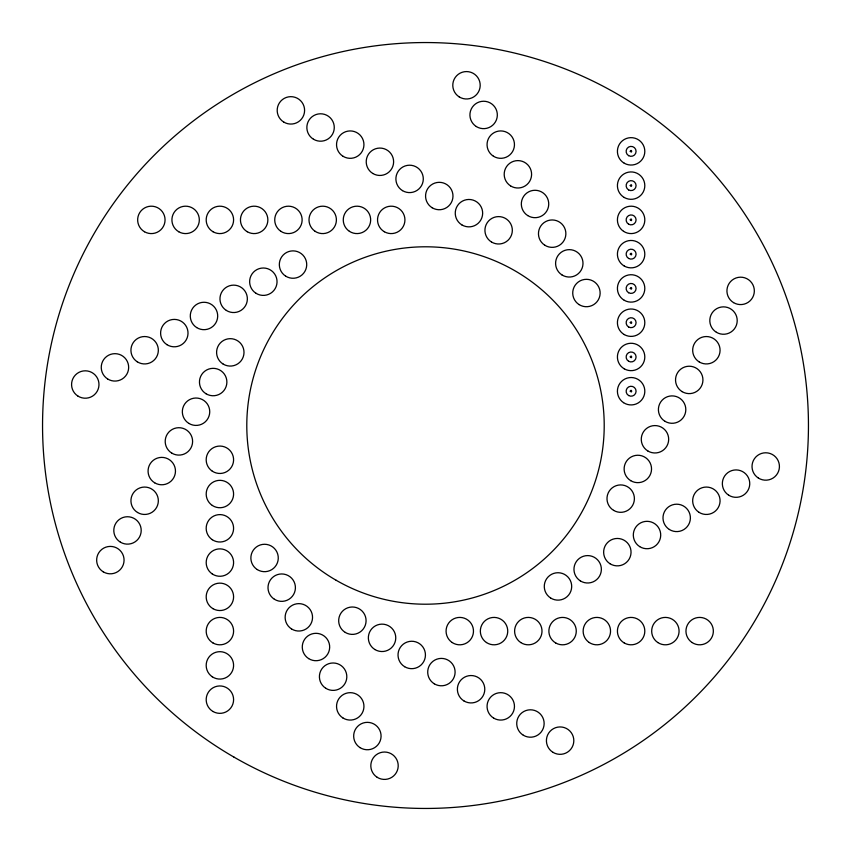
<?xml version="1.0" encoding="UTF-8"?>
<svg xmlns="http://www.w3.org/2000/svg" width="851" height="851" viewBox="0 0 851 851"><rect width="100%" height="100%" fill="white"/><g stroke="black" fill="none" stroke-linecap="round" stroke-linejoin="round"><path stroke-width="1.28" d="M630.251 151.297C632.474 154.063 631.772 148.287 630.251 151.297M630.251 185.571C632.261 188.443 632.016 182.529 630.251 185.571M630.251 219.835C632.431 222.643 631.708 216.877 630.261 219.781M630.251 254.109C632.399 256.864 631.942 251.194 630.261 254.055M630.251 288.372C632.293 291.223 632.027 285.351 630.251 288.372M630.251 322.646C632.367 325.422 631.889 319.742 630.272 322.529M630.251 356.909C632.431 359.686 631.761 353.942 630.261 356.856M630.251 391.173C632.474 393.949 631.772 388.162 630.251 391.173M628.623 155.659A4.968 4.968 0 0 0 636.08 151.35A4.968 4.968 0 0 0 628.623 147.053A4.968 4.968 0 0 0 628.623 155.659M628.623 189.922A4.968 4.968 0 0 0 636.08 185.624A4.968 4.968 0 0 0 628.623 181.316A4.968 4.968 0 0 0 628.623 189.922M628.623 395.534A4.968 4.968 0 0 0 636.08 391.237A4.968 4.968 0 0 0 628.623 386.928A4.968 4.968 0 0 0 628.623 395.534M628.623 361.271A4.968 4.968 0 0 0 636.08 356.963A4.968 4.968 0 0 0 628.623 352.665A4.968 4.968 0 0 0 628.623 361.271M628.623 326.997A4.968 4.968 0 0 0 636.08 322.699A4.968 4.968 0 0 0 628.623 318.391A4.968 4.968 0 0 0 628.623 326.997M628.623 292.733A4.968 4.968 0 0 0 636.08 288.425A4.968 4.968 0 0 0 628.623 284.128A4.968 4.968 0 0 0 628.623 292.733M628.623 258.459A4.968 4.968 0 0 0 636.08 254.162A4.968 4.968 0 0 0 628.623 249.854A4.968 4.968 0 0 0 628.623 258.459M628.623 224.196A4.968 4.968 0 0 0 636.08 219.888A4.968 4.968 0 0 0 628.623 215.59A4.968 4.968 0 0 0 628.623 224.196M315.104 231.302A13.712 13.712 0 0 0 336.379 220.749A13.712 13.712 0 0 0 316.604 207.612A13.712 13.712 0 0 0 315.104 231.302M178.763 231.759A13.712 13.712 0 0 0 199.325 219.888A13.712 13.712 0 0 0 178.763 208.016A13.712 13.712 0 0 0 178.763 231.759M144.5 231.759A13.712 13.712 0 0 0 165.062 219.888A13.712 13.712 0 0 0 144.5 208.016A13.712 13.712 0 0 0 144.5 231.759M349.378 231.302A13.712 13.712 0 0 0 370.642 220.749A13.712 13.712 0 0 0 350.867 207.612A13.712 13.712 0 0 0 349.378 231.302M657.791 642.526A13.712 13.712 0 0 0 679.055 631.974A13.712 13.712 0 0 0 659.28 618.837A13.712 13.712 0 0 0 657.791 642.526M486.453 642.526A13.712 13.712 0 0 0 507.717 631.974A13.712 13.712 0 0 0 487.942 618.837A13.712 13.712 0 0 0 486.453 642.526M166.966 344.676A13.712 13.712 0 0 0 188.007 333.677A13.712 13.712 0 0 0 167.955 320.955A13.712 13.712 0 0 0 166.966 344.676M77.93 396.087A13.712 13.712 0 0 0 98.971 385.088A13.712 13.712 0 0 0 78.93 372.366A13.712 13.712 0 0 0 77.93 396.087M669.343 529.471A13.712 13.712 0 0 0 690.384 518.472A13.712 13.712 0 0 0 670.343 505.749A13.712 13.712 0 0 0 669.343 529.471M255.991 293.276A13.712 13.712 0 0 0 277.032 282.277A13.712 13.712 0 0 0 256.991 269.554A13.712 13.712 0 0 0 255.991 293.276M280.841 231.302A13.712 13.712 0 0 0 302.105 220.749A13.712 13.712 0 0 0 282.33 207.612A13.712 13.712 0 0 0 280.841 231.302M589.254 642.526A13.712 13.712 0 0 0 610.518 631.974A13.712 13.712 0 0 0 590.743 618.837A13.712 13.712 0 0 0 589.254 642.526M247.301 231.759A13.712 13.712 0 0 0 267.863 219.888A13.712 13.712 0 0 0 247.301 208.016A13.712 13.712 0 0 0 247.301 231.759M213.037 231.759A13.712 13.712 0 0 0 233.599 219.888A13.712 13.712 0 0 0 213.037 208.016A13.712 13.712 0 0 0 213.037 231.759M520.716 642.526A13.712 13.712 0 0 0 541.981 631.974A13.712 13.712 0 0 0 522.206 618.837A13.712 13.712 0 0 0 520.716 642.526M384.375 231.759A13.712 13.712 0 0 0 404.938 219.888A13.712 13.712 0 0 0 384.375 208.016A13.712 13.712 0 0 0 384.375 231.759M692.065 642.526A13.712 13.712 0 0 0 713.329 631.974A13.712 13.712 0 0 0 693.554 618.837A13.712 13.712 0 0 0 692.065 642.526M234.025 757.145A382.95 382.95 0 0 0 808.45 425.5A382.95 382.95 0 0 0 234.025 93.855A382.95 382.95 0 0 0 234.025 757.145M623.528 402.651A13.712 13.712 0 0 0 644.792 392.088A13.712 13.712 0 0 0 625.017 378.95A13.712 13.712 0 0 0 623.528 402.651M624.262 368.834A13.712 13.712 0 0 0 644.813 356.963A13.712 13.712 0 0 0 624.262 345.091A13.712 13.712 0 0 0 624.262 368.834M624.262 300.297A13.712 13.712 0 0 0 644.813 288.425A13.712 13.712 0 0 0 624.262 276.554A13.712 13.712 0 0 0 624.262 300.297M624.262 334.571A13.712 13.712 0 0 0 644.813 322.699A13.712 13.712 0 0 0 624.262 310.828A13.712 13.712 0 0 0 624.262 334.571M624.262 163.222A13.712 13.712 0 0 0 644.813 151.35A13.712 13.712 0 0 0 624.262 139.479A13.712 13.712 0 0 0 624.262 163.222M624.262 197.496A13.712 13.712 0 0 0 644.813 185.624A13.712 13.712 0 0 0 624.262 173.753A13.712 13.712 0 0 0 624.262 197.496M623.528 231.302A13.712 13.712 0 0 0 644.792 220.749A13.712 13.712 0 0 0 625.017 207.612A13.712 13.712 0 0 0 623.528 231.302M624.262 266.033A13.712 13.712 0 0 0 644.813 254.162A13.712 13.712 0 0 0 624.262 242.29A13.712 13.712 0 0 0 624.262 266.033M212.303 471.188A13.712 13.712 0 0 0 233.568 460.625A13.712 13.712 0 0 0 213.792 447.488A13.712 13.712 0 0 0 212.303 471.188M213.037 642.984A13.712 13.712 0 0 0 233.599 631.112A13.712 13.712 0 0 0 213.037 619.241A13.712 13.712 0 0 0 213.037 642.984M213.037 608.71A13.712 13.712 0 0 0 233.599 596.838A13.712 13.712 0 0 0 213.037 584.967A13.712 13.712 0 0 0 213.037 608.71M212.303 676.8A13.712 13.712 0 0 0 233.568 666.237A13.712 13.712 0 0 0 213.792 653.1A13.712 13.712 0 0 0 212.303 676.8M452.179 642.526A13.712 13.712 0 0 0 473.454 631.974A13.712 13.712 0 0 0 453.679 618.837A13.712 13.712 0 0 0 452.179 642.526M212.303 573.989A13.712 13.712 0 0 0 233.568 563.436A13.712 13.712 0 0 0 213.792 550.299A13.712 13.712 0 0 0 212.303 573.989M212.303 539.725A13.712 13.712 0 0 0 233.568 529.162A13.712 13.712 0 0 0 213.792 516.025A13.712 13.712 0 0 0 212.303 539.725M212.303 505.451A13.712 13.712 0 0 0 233.568 494.899A13.712 13.712 0 0 0 213.792 481.762A13.712 13.712 0 0 0 212.303 505.451M213.037 711.521A13.712 13.712 0 0 0 233.599 699.65A13.712 13.712 0 0 0 213.037 687.778A13.712 13.712 0 0 0 213.037 711.521M555.724 642.984A13.712 13.712 0 0 0 576.276 631.112A13.712 13.712 0 0 0 555.724 619.241A13.712 13.712 0 0 0 555.724 642.984M624.262 642.984A13.712 13.712 0 0 0 644.813 631.112A13.712 13.712 0 0 0 624.262 619.241A13.712 13.712 0 0 0 624.262 642.984M285.67 276.139A13.712 13.712 0 0 0 306.711 265.14A13.712 13.712 0 0 0 286.67 252.428A13.712 13.712 0 0 0 285.67 276.139M196.645 327.55A13.712 13.712 0 0 0 217.686 316.551A13.712 13.712 0 0 0 197.634 303.828A13.712 13.712 0 0 0 196.645 327.55M609.997 563.734A13.712 13.712 0 0 0 631.038 552.735A13.712 13.712 0 0 0 610.986 540.013A13.712 13.712 0 0 0 609.997 563.734M728.701 495.197A13.712 13.712 0 0 0 749.742 484.198A13.712 13.712 0 0 0 729.701 471.475A13.712 13.712 0 0 0 728.701 495.197M377.163 777.293A13.712 13.712 0 0 0 398.204 766.294A13.712 13.712 0 0 0 378.163 753.582A13.712 13.712 0 0 0 377.163 777.293M291.489 628.91A13.712 13.712 0 0 0 312.53 617.911A13.712 13.712 0 0 0 292.489 605.189A13.712 13.712 0 0 0 291.489 628.91M274.362 599.232A13.712 13.712 0 0 0 295.403 588.232A13.712 13.712 0 0 0 275.352 575.51A13.712 13.712 0 0 0 274.362 599.232M308.626 658.589A13.712 13.712 0 0 0 329.667 647.59A13.712 13.712 0 0 0 309.626 634.867A13.712 13.712 0 0 0 308.626 658.589M550.64 598.008A13.712 13.712 0 0 0 571.681 587.009A13.712 13.712 0 0 0 551.629 574.287A13.712 13.712 0 0 0 550.64 598.008M579.084 304.594A13.712 13.712 0 0 0 600.125 293.595A13.712 13.712 0 0 0 580.084 280.873A13.712 13.712 0 0 0 579.084 304.594M510.547 185.88A13.712 13.712 0 0 0 531.588 174.881A13.712 13.712 0 0 0 511.547 162.158A13.712 13.712 0 0 0 510.547 185.88M493.41 156.201A13.712 13.712 0 0 0 514.451 145.202A13.712 13.712 0 0 0 494.41 132.479A13.712 13.712 0 0 0 493.41 156.201M476.283 126.522A13.712 13.712 0 0 0 497.324 115.523A13.712 13.712 0 0 0 477.273 102.801A13.712 13.712 0 0 0 476.283 126.522M459.146 96.854A13.712 13.712 0 0 0 480.187 85.845A13.712 13.712 0 0 0 460.136 73.133A13.712 13.712 0 0 0 459.146 96.854M561.947 274.916A13.712 13.712 0 0 0 582.988 263.916A13.712 13.712 0 0 0 562.947 251.194A13.712 13.712 0 0 0 561.947 274.916M544.821 245.237A13.712 13.712 0 0 0 565.862 234.238A13.712 13.712 0 0 0 545.81 221.515A13.712 13.712 0 0 0 544.821 245.237M527.684 215.558A13.712 13.712 0 0 0 548.725 204.559A13.712 13.712 0 0 0 528.673 191.837A13.712 13.712 0 0 0 527.684 215.558M360.026 747.625A13.712 13.712 0 0 0 381.067 736.626A13.712 13.712 0 0 0 361.026 723.903A13.712 13.712 0 0 0 360.026 747.625M325.763 688.268A13.712 13.712 0 0 0 346.804 677.268A13.712 13.712 0 0 0 326.752 664.546A13.712 13.712 0 0 0 325.763 688.268M342.9 717.946A13.712 13.712 0 0 0 363.941 706.947A13.712 13.712 0 0 0 343.889 694.225A13.712 13.712 0 0 0 342.9 717.946M758.379 478.06A13.712 13.712 0 0 0 779.42 467.061A13.712 13.712 0 0 0 759.369 454.338A13.712 13.712 0 0 0 758.379 478.06M257.225 569.553A13.712 13.712 0 0 0 278.266 558.554A13.712 13.712 0 0 0 258.215 545.831A13.712 13.712 0 0 0 257.225 569.553M107.609 378.95A13.712 13.712 0 0 0 128.65 367.951A13.712 13.712 0 0 0 108.598 355.229A13.712 13.712 0 0 0 107.609 378.95M226.313 310.413A13.712 13.712 0 0 0 247.354 299.414A13.712 13.712 0 0 0 227.313 286.691A13.712 13.712 0 0 0 226.313 310.413M137.288 361.813A13.712 13.712 0 0 0 158.329 350.814A13.712 13.712 0 0 0 138.277 338.092A13.712 13.712 0 0 0 137.288 361.813M580.318 580.871A13.712 13.712 0 0 0 601.359 569.872A13.712 13.712 0 0 0 581.307 557.15A13.712 13.712 0 0 0 580.318 580.871M639.665 546.597A13.712 13.712 0 0 0 660.706 535.598A13.712 13.712 0 0 0 640.665 522.876A13.712 13.712 0 0 0 639.665 546.597M699.022 512.334A13.712 13.712 0 0 0 720.063 501.335A13.712 13.712 0 0 0 700.022 488.612A13.712 13.712 0 0 0 699.022 512.334M434.308 683.821A13.712 13.712 0 0 0 455.104 672.386A13.712 13.712 0 0 0 434.797 660.089A13.712 13.712 0 0 0 434.308 683.821M374.951 649.558A13.712 13.712 0 0 0 395.758 638.122A13.712 13.712 0 0 0 375.451 625.825A13.712 13.712 0 0 0 374.951 649.558M716.404 332.284A13.712 13.712 0 0 0 737.211 320.848A13.712 13.712 0 0 0 716.904 308.551A13.712 13.712 0 0 0 716.404 332.284M682.13 391.641A13.712 13.712 0 0 0 702.937 380.206A13.712 13.712 0 0 0 682.63 367.909A13.712 13.712 0 0 0 682.13 391.641M699.267 361.962A13.712 13.712 0 0 0 720.074 350.527A13.712 13.712 0 0 0 699.767 338.23A13.712 13.712 0 0 0 699.267 361.962M283.787 122.087A13.712 13.712 0 0 0 304.594 110.651A13.712 13.712 0 0 0 284.287 98.354A13.712 13.712 0 0 0 283.787 122.087M613.592 510.355A13.712 13.712 0 0 0 634.399 498.92A13.712 13.712 0 0 0 614.092 486.612A13.712 13.712 0 0 0 613.592 510.355M523.333 735.232A13.712 13.712 0 0 0 544.14 723.786A13.712 13.712 0 0 0 523.833 711.489A13.712 13.712 0 0 0 523.333 735.232M404.629 666.695A13.712 13.712 0 0 0 425.436 655.249A13.712 13.712 0 0 0 405.119 642.952A13.712 13.712 0 0 0 404.629 666.695M493.654 718.095A13.712 13.712 0 0 0 514.461 706.66A13.712 13.712 0 0 0 494.154 694.363A13.712 13.712 0 0 0 493.654 718.095M372.823 173.487A13.712 13.712 0 0 0 393.619 162.052A13.712 13.712 0 0 0 373.312 149.755A13.712 13.712 0 0 0 372.823 173.487M461.848 224.887A13.712 13.712 0 0 0 482.655 213.452A13.712 13.712 0 0 0 462.348 201.155A13.712 13.712 0 0 0 461.848 224.887M402.491 190.624A13.712 13.712 0 0 0 423.298 179.189A13.712 13.712 0 0 0 402.991 166.892A13.712 13.712 0 0 0 402.491 190.624M343.144 156.361A13.712 13.712 0 0 0 363.941 144.915A13.712 13.712 0 0 0 343.634 132.618A13.712 13.712 0 0 0 343.144 156.361M630.729 480.677A13.712 13.712 0 0 0 651.536 469.241A13.712 13.712 0 0 0 631.229 456.934A13.712 13.712 0 0 0 630.729 480.677M665.003 421.319A13.712 13.712 0 0 0 685.81 409.884A13.712 13.712 0 0 0 665.493 397.587A13.712 13.712 0 0 0 665.003 421.319M491.527 242.024A13.712 13.712 0 0 0 512.334 230.589A13.712 13.712 0 0 0 492.027 218.292A13.712 13.712 0 0 0 491.527 242.024M553.012 752.358A13.712 13.712 0 0 0 573.819 740.923A13.712 13.712 0 0 0 553.512 728.626A13.712 13.712 0 0 0 553.012 752.358M223.196 364.1A13.712 13.712 0 0 0 244.003 352.654A13.712 13.712 0 0 0 223.696 340.357A13.712 13.712 0 0 0 223.196 364.1M154.669 482.804A13.712 13.712 0 0 0 175.466 471.369A13.712 13.712 0 0 0 155.159 459.072A13.712 13.712 0 0 0 154.669 482.804M137.532 512.483A13.712 13.712 0 0 0 158.339 501.048A13.712 13.712 0 0 0 138.032 488.751A13.712 13.712 0 0 0 137.532 512.483M120.395 542.161A13.712 13.712 0 0 0 141.202 530.726A13.712 13.712 0 0 0 120.895 518.429A13.712 13.712 0 0 0 120.395 542.161M103.258 571.84A13.712 13.712 0 0 0 124.065 560.405A13.712 13.712 0 0 0 103.758 548.097A13.712 13.712 0 0 0 103.258 571.84M206.07 393.779A13.712 13.712 0 0 0 226.877 382.333A13.712 13.712 0 0 0 206.559 370.036A13.712 13.712 0 0 0 206.07 393.779M188.933 423.447A13.712 13.712 0 0 0 209.74 412.012A13.712 13.712 0 0 0 189.433 399.715A13.712 13.712 0 0 0 188.933 423.447M171.796 453.126A13.712 13.712 0 0 0 192.603 441.69A13.712 13.712 0 0 0 172.296 429.393A13.712 13.712 0 0 0 171.796 453.126M733.541 302.616A13.712 13.712 0 0 0 754.337 291.17A13.712 13.712 0 0 0 734.03 278.873A13.712 13.712 0 0 0 733.541 302.616M647.866 450.998A13.712 13.712 0 0 0 668.673 439.563A13.712 13.712 0 0 0 648.366 427.266A13.712 13.712 0 0 0 647.866 450.998M432.17 207.761A13.712 13.712 0 0 0 452.977 196.315A13.712 13.712 0 0 0 432.67 184.018A13.712 13.712 0 0 0 432.17 207.761M313.466 139.224A13.712 13.712 0 0 0 334.273 127.788A13.712 13.712 0 0 0 313.955 115.481A13.712 13.712 0 0 0 313.466 139.224M345.272 632.421A13.712 13.712 0 0 0 366.079 620.985A13.712 13.712 0 0 0 345.772 608.688A13.712 13.712 0 0 0 345.272 632.421M463.976 700.958A13.712 13.712 0 0 0 484.783 689.523A13.712 13.712 0 0 0 464.476 677.226A13.712 13.712 0 0 0 463.976 700.958M336.145 580.265A178.71 178.71 0 0 0 604.21 425.5A178.71 178.71 0 0 0 336.145 270.735A178.71 178.71 0 0 0 336.145 580.265"/></g></svg>
